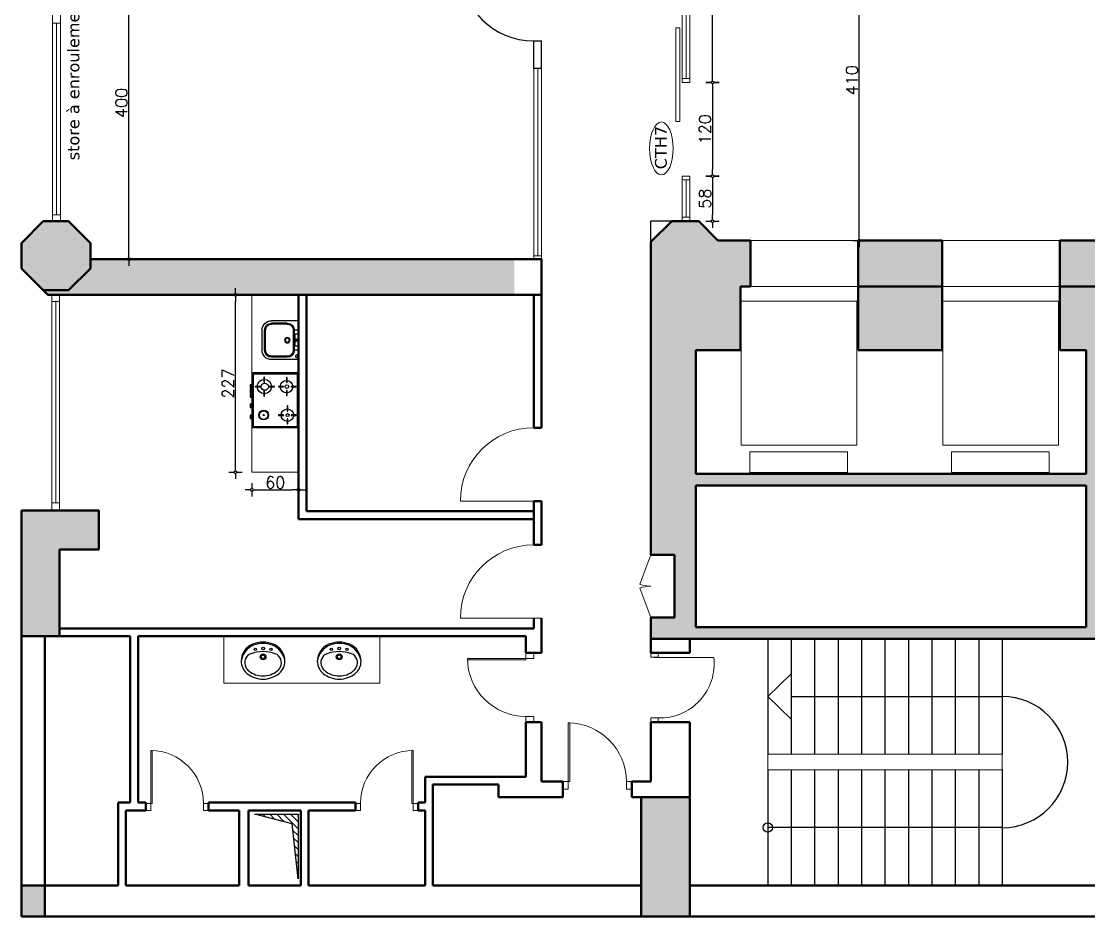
# Model space of a CAD drawing. Header units: millimetres. Extents: x 253 to 682, y -1208 to -847.
# Drawn here: x 324.19 to 337.86, y -1013.86 to -1002.4 of the extents above; entities that cross this region are included whole.
import ezdxf

# ---------------------------------------------------------------- set-up
doc = ezdxf.new("R2010")
doc.units = ezdxf.units.MM
doc.header["$LTSCALE"] = 10
doc.header["$MEASUREMENT"] = 0
doc.header["$PDMODE"] = 35
for name, color, linetype in [('COTATION', 203, 'Continuous'), ('Escalier', 241, 'Continuous'), ('HACHURE', 252, 'Continuous'), ('sanetaire', 4, 'Continuous'), ('Sanitaire', 4, 'Continuous'), ('SANITAIRES', 4, 'Continuous')]:
    doc.layers.add(name, color=color, linetype=linetype)
for name, color, linetype, lineweight in [('faux  plafond', 143, 'Continuous', 9), ('men-porte', 30, 'Continuous', 5), ('Men_porte', 30, 'Continuous', 5), ('MUR', 5, 'Continuous', 50), ('mur-bas', 190, 'Continuous', 20), ('SANIT', 8, 'Continuous', 0)]:
    doc.layers.add(name, color=color, linetype=linetype, lineweight=lineweight)
doc.layers.add('hachures++', color=7, linetype='Continuous', lineweight=5, true_color=0xa8a8a8)
doc.styles.get("Standard").update_dxf_attribs({"font": 'txt.shx'})
doc.styles.add('Verdana', font='verdana.ttf')
doc.dimstyles.new('Cote Executiopn', dxfattribs={"dimtxt": 0.15, "dimasz": 0.085, "dimexe": 0.2, "dimexo": 0.6, "dimgap": 0.02, "dimtad": 1, "dimdec": 0, "dimlfac": 100, "dimzin": 5, "dimdsep": 46, "dimtxsty": 'Standard', "dimblk1": 'DIM', "dimblk2": 'DIM', "dimsah": 1, "dimcen": 0.05, "dimdle": 0.1, "dimse1": 1, "dimse2": 1, "dimclrt": 256, "dimadec": 0, "dimazin": 0, "dimtfac": 1, "dimtdec": 0, "dimtmove": 2, "dimatfit": 3, "dimldrblk": 'DIM', "dimfxl": 1, "dimtolj": 1, "dimtzin": 0, "dimarcsym": 0})

# ---------------------------------------------------------------- blocks, each defined once
blk = doc.blocks.new('A$C091A745A')
at = {"layer": 'Men_porte'}
for p, q in [((0.816, 0.85), (0.796, 0.85)), ((0.796, 0.85), (0.796, 0.1)), ((0.816, 0.1), (0.816, 0.85)), ((0, 0.1), (0, 0)), ((0.07, 0.1), (0, 0.1)), ((0, 0), (0.07, 0)), ((0.07, 0), (0.07, 0.1)), ((0.816, 0.1), (0.796, 0.1)), ((0.816, 0), (0.816, 0.1)), ((0.816, 0.1), (0.886, 0.1)), ((0.886, 0), (0.816, 0)), ((0.886, 0.1), (0.886, 0))]:
    blk.add_line(p, q, dxfattribs=at)
blk.add_arc((0.823, 0.097), 0.753, 90.5347, 179.7782, dxfattribs=at)
blk = doc.blocks.new('LA-JA')
at = {"layer": 'SANITAIRES'}
for centre, radius in [((-0.1, -0.093), 0.015), ((0, -0.08), 0.0175), ((0.1, -0.093), 0.015), ((0, -0.187), 0.0375), ((0, -0.187), 0.023)]:
    blk.add_circle(centre, radius, dxfattribs=at)
for centre, radius, start, end in [((0, -0.352), 0.352, 90, 112.7144), ((0, -0.352), 0.352, 67.2856, 90), ((-0.024, -0.278), 0.258, 172.5047, 172.5047), ((-0.045, -0.244), 0.235, 112.7144, 180), ((-0.024, -0.278), 0.258, 112.1793, 169.0033), ((0.024, -0.278), 0.258, 7.4953, 7.4953), ((0, -0.57), 0.45, 90, 110.3585), ((0, -0.352), 0.336, 90, 111.2533), ((0, -0.352), 0.336, 68.7467, 90), ((0, -0.57), 0.45, 69.6415, 90), ((0.024, -0.278), 0.258, 10.9967, 67.8207), ((0.045, -0.244), 0.235, 0, 67.2856), ((-0.08, -0.244), 0.2, 180, 230.9171), ((-0.114, -0.262), 0.121, 110.3585, 207.069), ((0.114, -0.262), 0.121, 332.931, 69.6415), ((0.08, -0.244), 0.2, 309.0829, 0), ((-0.08, -0.244), 0.16, 207.069, 230.9171), ((0, -0.146), 0.327, 230.9171, 270), ((0, -0.146), 0.287, 230.9171, 270), ((0, -0.146), 0.287, 270, 309.0829), ((0, -0.146), 0.327, 270, 309.0829), ((0.08, -0.244), 0.16, 309.0829, 332.931)]:
    blk.add_arc(centre, radius, start, end, dxfattribs=at)
blk = doc.blocks.new('LAV')
blk.add_blockref('LA-JA', (-0.003, 0.302))
blk = doc.blocks.new('ENCIMERA')
at = {"layer": 'SANIT', "ltscale": 0.5}
blk.add_blockref('LAV', (0.003, -0.067), dxfattribs=at)
blk = doc.blocks.new('treee')
at = {"layer": 'mur-bas', "ltscale": 2}
for p, q in [((0.6, 0), (0, 0)), ((0.6, -2), (0.6, 0)), ((0.6, -2), (0, -2))]:
    blk.add_line(p, q, dxfattribs=at)
at = {"layer": 'sanetaire', "ltscale": 0.5, "rotation": 90}
for p in [(0.311, -0.521), (0.311, -1.496)]:
    blk.add_blockref('ENCIMERA', p, dxfattribs=at)
blk = doc.blocks.new('etetetetet555')
at = {"layer": 'Sanitaire'}
for p, q in [((0.179, -0.032), (0.172, -0.032)), ((0.172, -0.032), (0.172, -0.097)), ((0.172, -0.097), (0.179, -0.097)), ((0.179, -0.097), (0.179, -0.032)), ((0.543, -0.032), (0.536, -0.032)), ((0.536, -0.032), (0.536, -0.097)), ((0.536, -0.097), (0.543, -0.097)), ((0.543, -0.097), (0.543, -0.032)), ((0.059, -0.148), (0.059, -0.155)), ((0.124, -0.148), (0.059, -0.148)), ((0.059, -0.155), (0.124, -0.155)), ((0.124, -0.155), (0.124, -0.148)), ((0.179, -0.193), (0.172, -0.193)), ((0.172, -0.193), (0.172, -0.259)), ((0.172, -0.259), (0.179, -0.259)), ((0.179, -0.259), (0.179, -0.193)), ((0.223, -0.148), (0.223, -0.155)), ((0.288, -0.148), (0.223, -0.148)), ((0.223, -0.155), (0.288, -0.155)), ((0.288, -0.155), (0.288, -0.148)), ((0.423, -0.14), (0.423, -0.147)), ((0.489, -0.14), (0.423, -0.14)), ((0.423, -0.147), (0.489, -0.147)), ((0.489, -0.147), (0.489, -0.14)), ((0.543, -0.193), (0.536, -0.193)), ((0.536, -0.193), (0.536, -0.259)), ((0.536, -0.259), (0.543, -0.259)), ((0.543, -0.259), (0.543, -0.193)), ((0.587, -0.14), (0.587, -0.147)), ((0.652, -0.14), (0.587, -0.14)), ((0.587, -0.147), (0.652, -0.147)), ((0.652, -0.147), (0.652, -0.14)), ((0.179, -0.311), (0.172, -0.311)), ((0.172, -0.311), (0.172, -0.376)), ((0.172, -0.376), (0.179, -0.376)), ((0.179, -0.376), (0.179, -0.311)), ((0.054, -0.437), (0.054, -0.444)), ((0.119, -0.437), (0.054, -0.437)), ((0.054, -0.444), (0.119, -0.444)), ((0.119, -0.444), (0.119, -0.437)), ((0.179, -0.49), (0.172, -0.49)), ((0.172, -0.49), (0.172, -0.555)), ((0.179, -0.555), (0.179, -0.49)), ((0.233, -0.437), (0.233, -0.444)), ((0.298, -0.437), (0.233, -0.437)), ((0.233, -0.444), (0.298, -0.444)), ((0.298, -0.444), (0.298, -0.437)), ((0.172, -0.555), (0.179, -0.555))]:
    blk.add_line(p, q, dxfattribs=at)
for points in [[(0.7, -0.6), (0.7, 0), (0, 0), (0, -0.6)], [(0.684, -0.584), (0.684, -0.016), (0.016, -0.016), (0.016, -0.584)], [(0.153, -0.622), (0.195, -0.622), (0.195, -0.603), (0.153, -0.603)], [(0.21, -0.622), (0.252, -0.622), (0.252, -0.603), (0.21, -0.603)], [(0.268, -0.622), (0.31, -0.622), (0.31, -0.603), (0.268, -0.603)], [(0.402, -0.622), (0.443, -0.622), (0.443, -0.603), (0.402, -0.603)], [(0.541, -0.622), (0.582, -0.622), (0.582, -0.603), (0.541, -0.603)]]:
    blk.add_lwpolyline(points, close=True, dxfattribs=at)
for centre, radius in [((0.176, -0.156), 0.0801), ((0.175, -0.15), 0.0236), ((0.541, -0.144), 0.0801), ((0.54, -0.142), 0.0186), ((0.175, -0.439), 0.0917), ((0.176, -0.434), 0.0464), ((0.54, -0.448), 0.0626), ((0.54, -0.448), 0.0554), ((0.54, -0.448), 0.00649)]:
    blk.add_circle(centre, radius, dxfattribs=at)
blk = doc.blocks.new('zrzerer')
at = {"layer": 'Sanitaire', "extrusion": (0, 0, -1)}
for p, q in [((0, 0), (0, -0.346)), ((0, 0), (0.497, 0)), ((0.376, 0), (0.376, -0.054)), ((0.497, 0), (0.497, -0.346)), ((0.122, 0), (0.122, -0.054)), ((0.376, -0.054), (0.122, -0.054)), ((0.376, -0.067), (0.122, -0.067)), ((0.172, -0.008), (0.326, -0.008)), ((0.172, -0.008), (0.172, -0.046)), ((0.326, -0.046), (0.172, -0.046)), ((0.326, -0.008), (0.326, -0.046)), ((0.03, -0.145), (0.03, -0.346)), ((0.044, -0.145), (0.044, -0.346)), ((0.454, -0.145), (0.454, -0.346)), ((0.467, -0.145), (0.467, -0.346)), ((0.376, -0.424), (0.122, -0.424)), ((0.376, -0.437), (0.122, -0.437)), ((0.376, -0.467), (0.122, -0.467))]:
    blk.add_line(p, q, dxfattribs=at)
for centre, radius in [((-0.249, -0.145), 0.0346), ((-0.249, -0.145), 0.025), ((-0.248, -0.026), 0.0117), ((-0.455, -0.026), 0.0173)]:
    blk.add_circle(centre, radius, dxfattribs=at)
for centre, radius, start, end in [((-0.122, -0.145), 0.091, 360, 90), ((-0.122, -0.145), 0.078, 360, 90), ((-0.376, -0.145), 0.091, 90, 180), ((-0.376, -0.145), 0.078, 90, 180), ((-0.122, -0.346), 0.122, 270, 360), ((-0.122, -0.346), 0.091, 270, 360), ((-0.122, -0.346), 0.078, 270, 360), ((-0.376, -0.346), 0.122, 180, 270), ((-0.376, -0.346), 0.091, 180, 270), ((-0.376, -0.346), 0.078, 180, 270)]:
    blk.add_arc(centre, radius, start, end, dxfattribs=at)
blk = doc.blocks.new('DIM')
for p, q in [((-0.2, 0), (-1, 0)), ((0, 0.2), (0, 1)), ((0.2, 0), (1, 0)), ((0, -1), (0, -0.2))]:
    blk.add_line(p, q)
blk.add_circle((0, 0), 0.2)
blk = doc.blocks.new('*D18415')
at = {"layer": 'COTATION', "color": 0, "lineweight": -2, "ltscale": 0.02, "transparency": 16777216}
blk.add_line((325.568, -1005.357), (325.568, -1001.527), dxfattribs=at)
at = {"layer": 'Defpoints', "color": 0, "ltscale": 0.02, "transparency": 16777216}
for p in [(325.568, -1001.442), (329.464, -1001.442), (329.464, -1005.442)]:
    blk.add_point(p, dxfattribs=at)
at = {"layer": 'COTATION', "color": 0, "lineweight": -2, "ltscale": 0.02, "transparency": 16777216, "xscale": 0.085, "yscale": 0.085, "zscale": 0.085}
for p, rotation in [((325.568, -1001.442), 90), ((325.568, -1005.442), 270)]:
    blk.add_blockref('DIM', p, dxfattribs=dict(at, rotation=rotation))
at = {"layer": 'COTATION', "ltscale": 0.02, "transparency": 16777216, "insert": (325.473, -1003.442), "char_height": 0.15, "attachment_point": 5, "rotation": 90}
blk.add_mtext('\\A1;400', dxfattribs=at)
blk = doc.blocks.new('*D18442')
at = {"layer": 'COTATION', "color": 0, "lineweight": -2, "ltscale": 0.02, "transparency": 16777216}
blk.add_line((334.92, -1005.117), (334.92, -1001.187), dxfattribs=at)
at = {"layer": 'Defpoints', "color": 0, "ltscale": 0.02, "transparency": 16777216}
for p in [(334.92, -1001.102), (335.313, -1001.102), (335.313, -1005.202)]:
    blk.add_point(p, dxfattribs=at)
at = {"layer": 'COTATION', "color": 0, "lineweight": -2, "ltscale": 0.02, "transparency": 16777216, "xscale": 0.085, "yscale": 0.085, "zscale": 0.085}
for p, rotation in [((334.92, -1001.102), 90), ((334.92, -1005.202), 270)]:
    blk.add_blockref('DIM', p, dxfattribs=dict(at, rotation=rotation))
at = {"layer": 'COTATION', "ltscale": 0.02, "transparency": 16777216, "insert": (334.825, -1003.152), "char_height": 0.15, "attachment_point": 5, "rotation": 90}
blk.add_mtext('\\A1;410', dxfattribs=at)
blk = doc.blocks.new('*D18458')
at = {"layer": 'COTATION', "color": 0, "lineweight": -2, "ltscale": 0.02, "transparency": 16777216}
blk.add_line((333.039, -1003.093), (333.039, -1001.187), dxfattribs=at)
at = {"layer": 'Defpoints', "color": 0, "ltscale": 0.02, "transparency": 16777216}
for p in [(332.752, -1001.102), (333.039, -1001.102), (332.752, -1003.178)]:
    blk.add_point(p, dxfattribs=at)
at = {"layer": 'COTATION', "color": 0, "lineweight": -2, "ltscale": 0.02, "transparency": 16777216, "xscale": 0.085, "yscale": 0.085, "zscale": 0.085}
for p, rotation in [((333.039, -1001.102), 90), ((333.039, -1003.178), 270)]:
    blk.add_blockref('DIM', p, dxfattribs=dict(at, rotation=rotation))
at = {"layer": 'COTATION', "ltscale": 0.02, "transparency": 16777216, "insert": (332.944, -1002.14), "char_height": 0.15, "attachment_point": 5, "rotation": 90}
blk.add_mtext('\\A1;208', dxfattribs=at)
blk = doc.blocks.new('*D18463')
at = {"layer": 'COTATION', "color": 0, "lineweight": -2, "ltscale": 0.02, "transparency": 16777216}
blk.add_line((326.934, -1008.084), (326.934, -1005.984), dxfattribs=at)
at = {"layer": 'Defpoints', "color": 0, "ltscale": 0.02, "transparency": 16777216}
for p in [(326.934, -1005.899), (327.142, -1005.899), (327.142, -1008.169)]:
    blk.add_point(p, dxfattribs=at)
at = {"layer": 'COTATION', "color": 0, "lineweight": -2, "ltscale": 0.02, "transparency": 16777216, "xscale": 0.085, "yscale": 0.085, "zscale": 0.085}
for p, rotation in [((326.934, -1005.899), 90), ((326.934, -1008.169), 270)]:
    blk.add_blockref('DIM', p, dxfattribs=dict(at, rotation=rotation))
at = {"layer": 'COTATION', "ltscale": 0.02, "transparency": 16777216, "insert": (326.839, -1007.034), "char_height": 0.15, "attachment_point": 5, "rotation": 90}
blk.add_mtext('\\A1;227', dxfattribs=at)
blk = doc.blocks.new('*D18464')
at = {"layer": 'COTATION', "color": 0, "lineweight": -2, "ltscale": 0.02, "transparency": 16777216}
blk.add_line((327.227, -1008.396), (327.657, -1008.396), dxfattribs=at)
at = {"layer": 'Defpoints', "color": 0, "ltscale": 0.02, "transparency": 16777216}
for p in [(327.142, -1008.169), (327.742, -1008.169), (327.742, -1008.396)]:
    blk.add_point(p, dxfattribs=at)
at = {"layer": 'COTATION', "color": 0, "lineweight": -2, "ltscale": 0.02, "transparency": 16777216, "xscale": 0.085, "yscale": 0.085, "zscale": 0.085, "rotation": 180}
blk.add_blockref('DIM', (327.142, -1008.396), dxfattribs=at)
at = {"layer": 'COTATION', "color": 0, "lineweight": -2, "ltscale": 0.02, "transparency": 16777216, "xscale": 0.085, "yscale": 0.085, "zscale": 0.085}
blk.add_blockref('DIM', (327.742, -1008.396), dxfattribs=at)
at = {"layer": 'COTATION', "ltscale": 0.02, "transparency": 16777216, "insert": (327.442, -1008.301), "char_height": 0.15, "attachment_point": 5}
blk.add_mtext('\\A1;60', dxfattribs=at)
blk = doc.blocks.new('*D18465')
at = {"layer": 'COTATION', "color": 0, "lineweight": -2, "ltscale": 0.02, "transparency": 16777216}
blk.add_line((333.039, -1003.263), (333.039, -1004.293), dxfattribs=at)
at = {"layer": 'Defpoints', "color": 0, "ltscale": 0.02, "transparency": 16777216}
for p in [(332.752, -1003.178), (332.752, -1004.378), (333.039, -1004.378)]:
    blk.add_point(p, dxfattribs=at)
at = {"layer": 'COTATION', "color": 0, "lineweight": -2, "ltscale": 0.02, "transparency": 16777216, "xscale": 0.085, "yscale": 0.085, "zscale": 0.085}
for p, rotation in [((333.039, -1003.178), 90), ((333.039, -1004.378), 270)]:
    blk.add_blockref('DIM', p, dxfattribs=dict(at, rotation=rotation))
at = {"layer": 'COTATION', "ltscale": 0.02, "transparency": 16777216, "insert": (332.944, -1003.778), "char_height": 0.15, "attachment_point": 5, "rotation": 90}
blk.add_mtext('\\A1;120', dxfattribs=at)
blk = doc.blocks.new('*D18466')
at = {"layer": 'COTATION', "color": 0, "lineweight": -2, "ltscale": 0.02, "transparency": 16777216}
blk.add_line((333.039, -1004.463), (333.039, -1004.87), dxfattribs=at)
at = {"layer": 'Defpoints', "color": 0, "ltscale": 0.02, "transparency": 16777216}
for p in [(332.752, -1004.378), (332.752, -1004.955), (333.039, -1004.955)]:
    blk.add_point(p, dxfattribs=at)
at = {"layer": 'COTATION', "color": 0, "lineweight": -2, "ltscale": 0.02, "transparency": 16777216, "xscale": 0.085, "yscale": 0.085, "zscale": 0.085}
for p, rotation in [((333.039, -1004.378), 90), ((333.039, -1004.955), 270)]:
    blk.add_blockref('DIM', p, dxfattribs=dict(at, rotation=rotation))
at = {"layer": 'COTATION', "ltscale": 0.02, "transparency": 16777216, "insert": (332.944, -1004.667), "char_height": 0.15, "attachment_point": 5, "rotation": 90}
blk.add_mtext('\\A1;58', dxfattribs=at)

msp = doc.modelspace()

# ---------------------------------------------------------------- hatches: boundary and pattern name
at = {"layer": 'hachures++'}
h = msp.add_hatch(color=256, dxfattribs=at)
h.dxf.hatch_style = 1
h.paths.add_polyline_path([(325.077, -1005.235), (324.797, -1004.955), (324.472, -1004.955), (324.192, -1005.235), (324.192, -1005.56), (324.472, -1005.84), (324.797, -1005.84), (325.077, -1005.56)])
h = msp.add_hatch(color=256, dxfattribs=at)
h.dxf.hatch_style = 1
h.paths.add_polyline_path([(337.826, -1008.339), (337.826, -1010.151), (332.827, -1010.151), (332.827, -1008.339)], flags=16)
h.paths.add_polyline_path([(338.015, -1008.339), (343.516, -1008.339), (343.516, -1010.151), (338.015, -1010.151)], flags=16)
h.paths.add_polyline_path([(343.048, -1005.202), (343.048, -1005.792), (343.194, -1005.792), (343.194, -1006.608), (343.516, -1006.608), (343.516, -1008.189), (338.015, -1008.189), (338.015, -1006.608), (338.589, -1006.608), (338.589, -1005.792), (337.489, -1005.792), (337.489, -1006.608), (337.826, -1006.608), (337.826, -1008.189), (332.827, -1008.189), (332.827, -1006.608), (333.397, -1006.608), (333.397, -1005.202), (333.107, -1005.202), (332.867, -1004.955), (332.518, -1004.955), (332.252, -1005.221), (332.252, -1009.228), (332.552, -1009.228), (332.552, -1010.028), (332.252, -1010.028), (332.252, -1010.301), (343.079, -1010.301), (343.079, -1010.364), (343.932, -1010.364), (343.932, -1010.028), (343.632, -1010.028), (343.632, -1009.228), (343.932, -1009.228), (343.932, -1005.202)])
h.paths.add_polyline_path([(343.712, -1005.202), (343.932, -1005.202), (343.692, -1004.955), (343.343, -1004.955), (343.095, -1005.203)])
h = msp.add_hatch(color=256, dxfattribs=at)
h.dxf.hatch_style = 1
h.paths.add_polyline_path([(342.933, -1005.202), (342.933, -1005.792), (343.048, -1005.792), (343.048, -1005.202)])
h.paths.add_polyline_path([(340.099, -1005.202), (340.099, -1005.792), (341.684, -1005.792), (341.684, -1005.202)])
h.paths.add_polyline_path([(337.489, -1005.202), (337.489, -1005.792), (338.589, -1005.792), (338.589, -1005.202)])
h.paths.add_polyline_path([(334.907, -1005.202), (334.907, -1005.792), (335.979, -1005.792), (335.979, -1005.202)])
h.paths.add_polyline_path([(333.527, -1005.792), (333.527, -1005.202), (333.397, -1005.202), (333.397, -1005.792)])
h = msp.add_hatch(color=256, dxfattribs=at)
h.dxf.hatch_style = 1
h.paths.add_polyline_path([(330.502, -1005.899), (330.502, -1005.442), (325.077, -1005.442), (325.077, -1005.56), (324.797, -1005.84), (324.472, -1005.84), (324.531, -1005.899)])
h = msp.add_hatch(color=256, dxfattribs=at)
h.dxf.hatch_style = 1
h.paths.add_polyline_path([(335.979, -1005.792), (334.907, -1005.792), (334.907, -1006.608), (335.979, -1006.608)])
h.paths.add_polyline_path([(341.684, -1005.792), (340.099, -1005.792), (340.099, -1006.608), (341.684, -1006.608)])
h = msp.add_hatch(color=256, dxfattribs=at)
h.dxf.hatch_style = 1
h.paths.add_polyline_path([(324.192, -1013.459), (324.192, -1013.859), (324.492, -1013.859), (324.492, -1013.459)])
h.paths.add_polyline_path([(324.192, -1008.659), (324.192, -1010.269), (324.682, -1010.269), (324.682, -1009.159), (325.182, -1009.159), (325.182, -1008.659)])
h = msp.add_hatch(color=256, dxfattribs=at)
h.dxf.hatch_style = 1
h.paths.add_polyline_path([(332.748, -1013.859), (332.748, -1012.328), (332.127, -1012.328), (332.127, -1013.859)])
h.paths.add_polyline_path([(344.056, -1013.859), (344.056, -1012.328), (343.436, -1012.328), (343.436, -1013.859)])
h = msp.add_hatch(dxfattribs=at)
h.set_pattern_fill('ANSI31', color=256, scale=0.5, angle=-90)
h.set_pattern_definition([(315, (333223.998664, -291212.29964), (0.044194173824, 0.044194173824), [])])
h.paths.add_polyline_path([(327.181, -1012.549), (327.734, -1012.549), (327.734, -1013.374), (327.658, -1012.67)])

# ---------------------------------------------------------------- linework, layer by layer
at = {"layer": 'Escalier'}
for p, q in [((333.748, -1010.301), (333.748, -1011.78)), ((334.048, -1010.301), (334.048, -1011.78)), ((334.348, -1010.301), (334.348, -1011.78)), ((334.648, -1010.301), (334.648, -1011.78)), ((334.948, -1010.301), (334.948, -1011.78)), ((335.248, -1010.301), (335.248, -1011.78)), ((335.548, -1010.301), (335.548, -1011.78)), ((335.848, -1010.301), (335.848, -1011.78)), ((336.148, -1010.301), (336.148, -1011.78)), ((336.448, -1010.301), (336.448, -1011.78)), ((336.748, -1010.301), (336.748, -1011.78)), ((333.748, -1011.04), (334.048, -1010.749)), ((333.748, -1011.04), (334.048, -1011.332)), ((334.048, -1011.04), (336.748, -1011.04)), ((333.748, -1011.98), (333.748, -1013.459)), ((334.048, -1011.98), (334.048, -1013.459)), ((334.348, -1011.98), (334.348, -1013.459)), ((334.648, -1011.98), (334.648, -1013.459)), ((334.948, -1011.98), (334.948, -1013.459)), ((335.248, -1011.98), (335.248, -1013.459)), ((335.548, -1011.98), (335.548, -1013.459)), ((335.848, -1011.98), (335.848, -1013.459)), ((336.148, -1011.98), (336.148, -1013.459)), ((336.448, -1011.98), (336.448, -1013.459)), ((336.748, -1011.98), (336.748, -1013.459)), ((336.748, -1012.719), (333.748, -1012.719))]:
    msp.add_line(p, q, dxfattribs=at)
msp.add_circle((333.748, -1012.719), 0.06, dxfattribs=at)
msp.add_arc((336.748, -1011.88), 0.84, 270, 90, dxfattribs=at)
at = {"layer": 'faux  plafond', "lineweight": 30, "ltscale": 2}
for p in [(332.518, -1004.955), (332.252, -1005.221)]:
    msp.add_line(p, (332.252, -1004.955), dxfattribs=at)
at = {"layer": 'HACHURE'}
msp.add_lwpolyline([(327.181, -1012.549), (327.734, -1012.549), (327.734, -1013.374), (327.658, -1012.67), (327.181, -1012.549)], dxfattribs=at)
msp.add_lwpolyline([(327.181, -1012.549), (327.734, -1012.549), (327.734, -1013.374), (327.658, -1012.67), (327.181, -1012.549)], dxfattribs=at)
at = {"layer": 'men-porte', "ltscale": 3}
for p, q in [((332.652, -1003.178), (332.652, -1001.102)), ((332.702, -1003.128), (332.702, -1001.102)), ((332.752, -1003.178), (332.752, -1001.102)), ((332.752, -1003.128), (332.652, -1003.128)), ((332.752, -1003.178), (332.652, -1003.178))]:
    msp.add_line(p, q, dxfattribs=at)
at = {"layer": 'men-porte', "lineweight": 30, "ltscale": 3}
for p, q in [((330.752, -1002.648), (330.852, -1002.648)), ((330.752, -1002.998), (330.852, -1002.998))]:
    msp.add_line(p, q, dxfattribs=at)
at = {"layer": 'men-porte', "ltscale": 3}
for points in [[(324.592, -997.742), (324.592, -1004.955)], [(324.692, -997.742), (324.692, -1004.955)], [(324.592, -1004.872), (324.692, -1004.872)], [(330.752, -1005.399), (330.852, -1005.399)]]:
    msp.add_lwpolyline(points, dxfattribs=at)
at = {"layer": 'men-porte', "lineweight": 30, "ltscale": 3}
for points in [[(330.752, -1002.998), (330.752, -1002.648)], [(330.852, -1002.998), (330.852, -1002.648)]]:
    msp.add_lwpolyline(points, dxfattribs=at)
msp.add_arc((330.752, -1001.708), 0.94, 180, 270, dxfattribs=at)
at = {"layer": 'men-porte', "ltscale": 3}
msp.add_ellipse((332.386, -1004.024), major_axis=(0, -0.339), ratio=0.444182, dxfattribs=at)
at = {"layer": 'Men_porte'}
for p, q in [((324.642, -1002.422), (324.642, -1004.872)), ((324.582, -1008.659), (324.582, -1005.899)), ((324.682, -1008.659), (324.682, -1005.899)), ((324.582, -1005.982), (324.682, -1005.982)), ((324.632, -1008.559), (324.632, -1005.982)), ((324.582, -1008.559), (324.682, -1008.559)), ((332.252, -1009.228), (332.11, -1009.602)), ((332.252, -1009.228), (332.11, -1009.602)), ((332.252, -1010.028), (332.11, -1009.654)), ((332.252, -1010.028), (332.11, -1009.654))]:
    msp.add_line(p, q, dxfattribs=at)
at = {"layer": 'Men_porte', "ltscale": 2}
for p, q in [((330.752, -1005.442), (330.752, -1002.998)), ((330.802, -1005.399), (330.802, -1002.998)), ((330.852, -1005.442), (330.852, -1002.998)), ((332.652, -1004.955), (332.652, -1004.378)), ((332.752, -1004.378), (332.652, -1004.378)), ((332.752, -1004.428), (332.652, -1004.428)), ((332.702, -1004.905), (332.702, -1004.428)), ((332.752, -1004.955), (332.752, -1004.378)), ((332.752, -1004.905), (332.652, -1004.905)), ((333.527, -1005.202), (334.907, -1005.202)), ((335.979, -1005.202), (337.489, -1005.202)), ((333.527, -1005.792), (334.907, -1005.792)), ((335.979, -1005.792), (337.489, -1005.792)), ((330.752, -1008.539), (329.812, -1008.539)), ((330.852, -1010.039), (329.812, -1010.039))]:
    msp.add_line(p, q, dxfattribs=at)
at = {"layer": 'Men_porte'}
msp.add_lwpolyline([(324.592, -1002.422), (324.692, -1002.422)], dxfattribs=at)
at = {"layer": 'Men_porte', "color": 4, "ltscale": 2}
msp.add_lwpolyline([(332.622, -1002.478), (332.622, -1003.678), (332.572, -1003.678), (332.572, -1002.478)], close=True, dxfattribs=at)
at = {"layer": 'Men_porte'}
for points in [[(332.344, -1010.482), (332.344, -1010.536), (332.252, -1010.536), (332.252, -1010.482)], [(332.344, -1011.314), (332.344, -1011.368), (332.252, -1011.368), (332.252, -1011.314)]]:
    msp.add_lwpolyline(points, close=True, dxfattribs=at)
msp.add_lwpolyline([(332.344, -1011.314, 0.461572), (333.056, -1010.541), (332.297, -1010.541)], format="xyb", dxfattribs=at)
at = {"layer": 'Men_porte', "ltscale": 2}
for centre in [(330.752, -1008.539), (330.752, -1010.039)]:
    msp.add_arc(centre, 0.94, 90, 180, dxfattribs=at)
at = {"layer": 'Men_porte'}
for centre, start, end in [((332.252, -1009.228), 249.213, 270), ((332.252, -1009.228), 249.213, 270), ((332.252, -1010.028), 90, 110.787), ((332.252, -1010.028), 90, 110.787)]:
    msp.add_arc(centre, 0.4, start, end, dxfattribs=at)
at = {"layer": 'MUR', "ltscale": 2}
for p, q in [((324.472, -1004.955), (324.192, -1005.235)), ((324.797, -1004.955), (324.472, -1004.955)), ((325.077, -1005.235), (324.797, -1004.955)), ((324.192, -1005.56), (324.192, -1005.235)), ((324.797, -1005.84), (325.077, -1005.56)), ((324.797, -1005.84), (324.472, -1005.84))]:
    msp.add_line(p, q, dxfattribs=at)
at = {"layer": 'MUR'}
for p, q in [((332.518, -1004.955), (332.252, -1005.221)), ((332.518, -1004.955), (332.867, -1004.955)), ((332.518, -1004.955), (332.867, -1004.955)), ((332.867, -1004.955), (333.107, -1005.202)), ((325.077, -1005.235), (325.077, -1005.56)), ((332.252, -1009.228), (332.252, -1005.221)), ((333.107, -1005.202), (333.527, -1005.202)), ((333.527, -1005.792), (333.527, -1005.202)), ((334.907, -1005.202), (335.979, -1005.202)), ((334.907, -1005.792), (334.907, -1005.202)), ((335.979, -1005.792), (335.979, -1005.202)), ((337.489, -1005.202), (338.589, -1005.202)), ((337.489, -1005.792), (337.489, -1005.202)), ((330.852, -1005.442), (325.077, -1005.442)), ((330.852, -1005.442), (330.852, -1005.899)), ((324.531, -1005.899), (324.192, -1005.56)), ((333.527, -1005.792), (333.397, -1005.792)), ((333.397, -1005.792), (333.397, -1006.608)), ((335.979, -1005.792), (334.907, -1005.792)), ((334.907, -1005.792), (334.907, -1006.608)), ((335.979, -1005.792), (335.979, -1006.608)), ((338.589, -1005.792), (337.489, -1005.792)), ((337.489, -1005.792), (337.489, -1006.608)), ((330.852, -1005.899), (324.531, -1005.899)), ((327.742, -1008.769), (327.742, -1005.899)), ((327.842, -1008.669), (327.842, -1005.899)), ((330.752, -1007.599), (330.752, -1005.899)), ((330.852, -1007.599), (330.852, -1005.899)), ((333.397, -1006.608), (332.827, -1006.608)), ((332.827, -1008.189), (332.827, -1006.608)), ((335.979, -1006.608), (334.907, -1006.608)), ((337.489, -1006.608), (337.826, -1006.608)), ((337.826, -1008.189), (337.826, -1006.608)), ((330.752, -1007.599), (330.852, -1007.599)), ((337.826, -1008.189), (332.827, -1008.189)), ((332.827, -1008.339), (332.827, -1010.151)), ((337.826, -1008.339), (332.827, -1008.339)), ((337.826, -1010.151), (337.826, -1008.339)), ((330.752, -1009.099), (330.752, -1008.539)), ((330.852, -1009.099), (330.852, -1008.539)), ((324.192, -1008.659), (324.682, -1008.659)), ((324.192, -1008.659), (324.192, -1013.859)), ((324.682, -1008.659), (325.182, -1008.659)), ((325.182, -1008.659), (325.182, -1009.159)), ((327.842, -1008.669), (330.752, -1008.669)), ((327.742, -1008.769), (330.752, -1008.769)), ((330.752, -1009.099), (330.852, -1009.099)), ((324.682, -1009.159), (324.682, -1010.269)), ((325.182, -1009.159), (324.682, -1009.159)), ((330.752, -1010.169), (330.752, -1010.039)), ((330.852, -1010.169), (330.852, -1010.039)), ((332.252, -1010.482), (332.252, -1010.028)), ((324.682, -1010.169), (330.752, -1010.169)), ((330.852, -1010.482), (330.852, -1010.169)), ((332.827, -1010.151), (337.826, -1010.151)), ((324.192, -1010.269), (324.682, -1010.269)), ((324.492, -1010.269), (324.492, -1013.859)), ((324.682, -1010.269), (325.586, -1010.269)), ((325.586, -1012.399), (325.586, -1010.269)), ((325.686, -1010.269), (330.652, -1010.269)), ((325.686, -1012.399), (325.686, -1010.269)), ((330.652, -1010.482), (330.652, -1010.269)), ((332.252, -1010.301), (343.079, -1010.301)), ((332.748, -1010.482), (332.748, -1010.301)), ((330.852, -1010.482), (330.652, -1010.482)), ((332.252, -1010.482), (332.748, -1010.482)), ((330.652, -1012.069), (330.652, -1011.368)), ((330.852, -1011.368), (330.652, -1011.368)), ((330.852, -1012.128), (330.852, -1011.368)), ((332.252, -1012.128), (332.252, -1011.368)), ((332.252, -1011.368), (332.748, -1011.368)), ((332.748, -1011.368), (332.748, -1013.859)), ((330.302, -1012.069), (329.36, -1012.069)), ((330.652, -1012.069), (329.36, -1012.069)), ((329.36, -1012.069), (329.36, -1012.399)), ((330.302, -1012.169), (329.46, -1012.169)), ((329.46, -1012.169), (329.46, -1013.459)), ((330.302, -1012.328), (330.302, -1012.169)), ((331.123, -1012.128), (330.852, -1012.128)), ((331.123, -1012.128), (331.123, -1012.328)), ((332.008, -1012.128), (332.252, -1012.128)), ((332.008, -1012.128), (332.008, -1012.328)), ((331.123, -1012.328), (330.302, -1012.328)), ((332.008, -1012.328), (332.452, -1012.328)), ((332.127, -1013.859), (332.127, -1012.328)), ((332.127, -1012.328), (332.748, -1012.328)), ((325.43, -1013.459), (325.43, -1012.399)), ((325.586, -1012.399), (325.43, -1012.399)), ((325.53, -1013.459), (325.53, -1012.499)), ((325.786, -1012.499), (325.53, -1012.499)), ((325.786, -1012.399), (325.686, -1012.399)), ((325.786, -1012.399), (325.786, -1012.499)), ((328.47, -1012.399), (326.587, -1012.399)), ((326.587, -1012.499), (326.587, -1012.399)), ((326.981, -1012.499), (326.587, -1012.499)), ((326.981, -1012.399), (326.981, -1012.399)), ((326.981, -1013.459), (326.981, -1012.499)), ((327.77, -1012.499), (327.101, -1012.499)), ((327.101, -1013.459), (327.101, -1012.499)), ((327.77, -1013.459), (327.77, -1012.499)), ((328.47, -1012.499), (327.87, -1012.499)), ((327.87, -1013.459), (327.87, -1012.499)), ((328.47, -1012.399), (328.47, -1012.499)), ((329.36, -1012.399), (329.27, -1012.399)), ((329.27, -1012.399), (329.27, -1012.499)), ((329.36, -1012.499), (329.27, -1012.499)), ((329.36, -1012.499), (329.36, -1013.459)), ((325.43, -1013.459), (324.192, -1013.459)), ((325.017, -1013.459), (325.43, -1013.459)), ((326.981, -1013.459), (325.53, -1013.459)), ((327.77, -1013.459), (327.101, -1013.459)), ((329.36, -1013.459), (327.87, -1013.459)), ((329.46, -1013.459), (332.127, -1013.459)), ((332.748, -1013.459), (343.436, -1013.459)), ((324.192, -1013.859), (351.912, -1013.859))]:
    msp.add_line(p, q, dxfattribs=at)
for points in [[(330.752, -1008.539), (330.852, -1008.539)], [(332.252, -1010.028), (332.552, -1010.028), (332.552, -1009.228), (332.252, -1009.228)]]:
    msp.add_lwpolyline(points, dxfattribs=at)
at = {"layer": 'mur-bas', "ltscale": 2}
for p, q in [((327.142, -1005.899), (327.142, -1008.169)), ((327.142, -1008.169), (327.742, -1008.169))]:
    msp.add_line(p, q, dxfattribs=at)
at = {"layer": 'mur-bas'}
for p, q in [((336.748, -1011.78), (333.748, -1011.78)), ((333.748, -1011.98), (333.748, -1011.78)), ((336.748, -1011.98), (336.748, -1011.78)), ((336.748, -1011.98), (333.748, -1011.98))]:
    msp.add_line(p, q, dxfattribs=at)
for points in [[(334.888, -1005.979), (334.888, -1007.823), (333.406, -1007.823), (333.406, -1005.979)], [(337.47, -1005.979), (337.47, -1007.823), (335.988, -1007.823), (335.988, -1005.979)], [(334.77, -1007.907), (334.77, -1008.171), (333.517, -1008.171), (333.517, -1007.907)], [(337.352, -1007.907), (337.352, -1008.171), (336.099, -1008.171), (336.099, -1007.907)]]:
    msp.add_lwpolyline(points, close=True, dxfattribs=at)

# ---------------------------------------------------------------- block references
for name, p, rotation in [('treee', (328.782, -1010.269), 270), ('A$C091A745A', (330.752, -1011.368), 89.99999999999999)]:
    msp.add_blockref(name, p, dxfattribs=dict(rotation=rotation))
at = {"xscale": -1}
msp.add_blockref('A$C091A745A', (332.008, -1012.228), dxfattribs=at)
for p, xscale, yscale, zscale in [((326.587, -1012.499), -0.9032315181378991, 0.9032315181378991, 0.9032315181378991), ((328.47, -1012.499), 0.9032315181378994, 0.9032315181378994, 0.9032315181378994)]:
    msp.add_blockref('A$C091A745A', p, dxfattribs=dict(xscale=xscale, yscale=yscale, zscale=zscale))
at = {"layer": 'Sanitaire', "rotation": 270}
for name, p in [('zrzerer', (327.742, -1006.23)), ('etetetetet555', (327.742, -1006.898))]:
    msp.add_blockref(name, p, dxfattribs=at)

# ---------------------------------------------------------------- texts
at = {"layer": 'men-porte', "ltscale": 3, "char_height": 0.15, "attachment_point": 1, "rotation": 90, "style": 'Verdana'}
for s, insert in [('\\pi0.55383;store à enroulement ', (324.784, -1004.729)), ('\\pi1.3328;CTH7', (332.304, -1005.623))]:
    msp.add_mtext_dynamic_manual_height_columns(s, width=3.19849, gutter_width=269.496, heights=[0], dxfattribs=dict(at, insert=insert))

# ---------------------------------------------------------------- dimensions: what is measured, and where the dimension line sits
at = {"layer": 'COTATION', "ltscale": 0.02}
for base, p1, p2, picture, middle in [((333.039, -1001.102), (332.752, -1003.178), (332.752, -1001.102), '*D18458', (332.944, -1002.14)), ((334.92, -1001.102), (335.313, -1005.202), (335.313, -1001.102), '*D18442', (334.825, -1003.152)), ((325.568, -1001.442), (329.464, -1005.442), (329.464, -1001.442), '*D18415', (325.473, -1003.442)), ((333.039, -1004.378), (332.752, -1003.178), (332.752, -1004.378), '*D18465', (332.944, -1003.778)), ((333.039, -1004.955), (332.752, -1004.378), (332.752, -1004.955), '*D18466', (332.944, -1004.667)), ((326.934, -1005.899), (327.142, -1008.169), (327.142, -1005.899), '*D18463', (326.839, -1007.034))]:
    dim = msp.add_linear_dim(base=base, p1=p1, p2=p2, angle=90, dimstyle='Cote Executiopn', dxfattribs=at)
    dim.commit()
    dim.dimension.update_dxf_attribs({"geometry": picture, "text_midpoint": middle})
dim = msp.add_linear_dim(base=(327.742, -1008.396), p1=(327.142, -1008.169), p2=(327.742, -1008.169), dimstyle='Cote Executiopn', dxfattribs=at)
dim.commit()
dim.dimension.update_dxf_attribs({"geometry": '*D18464', "text_midpoint": (327.442, -1008.301)})

doc.saveas('drawing.dxf')
